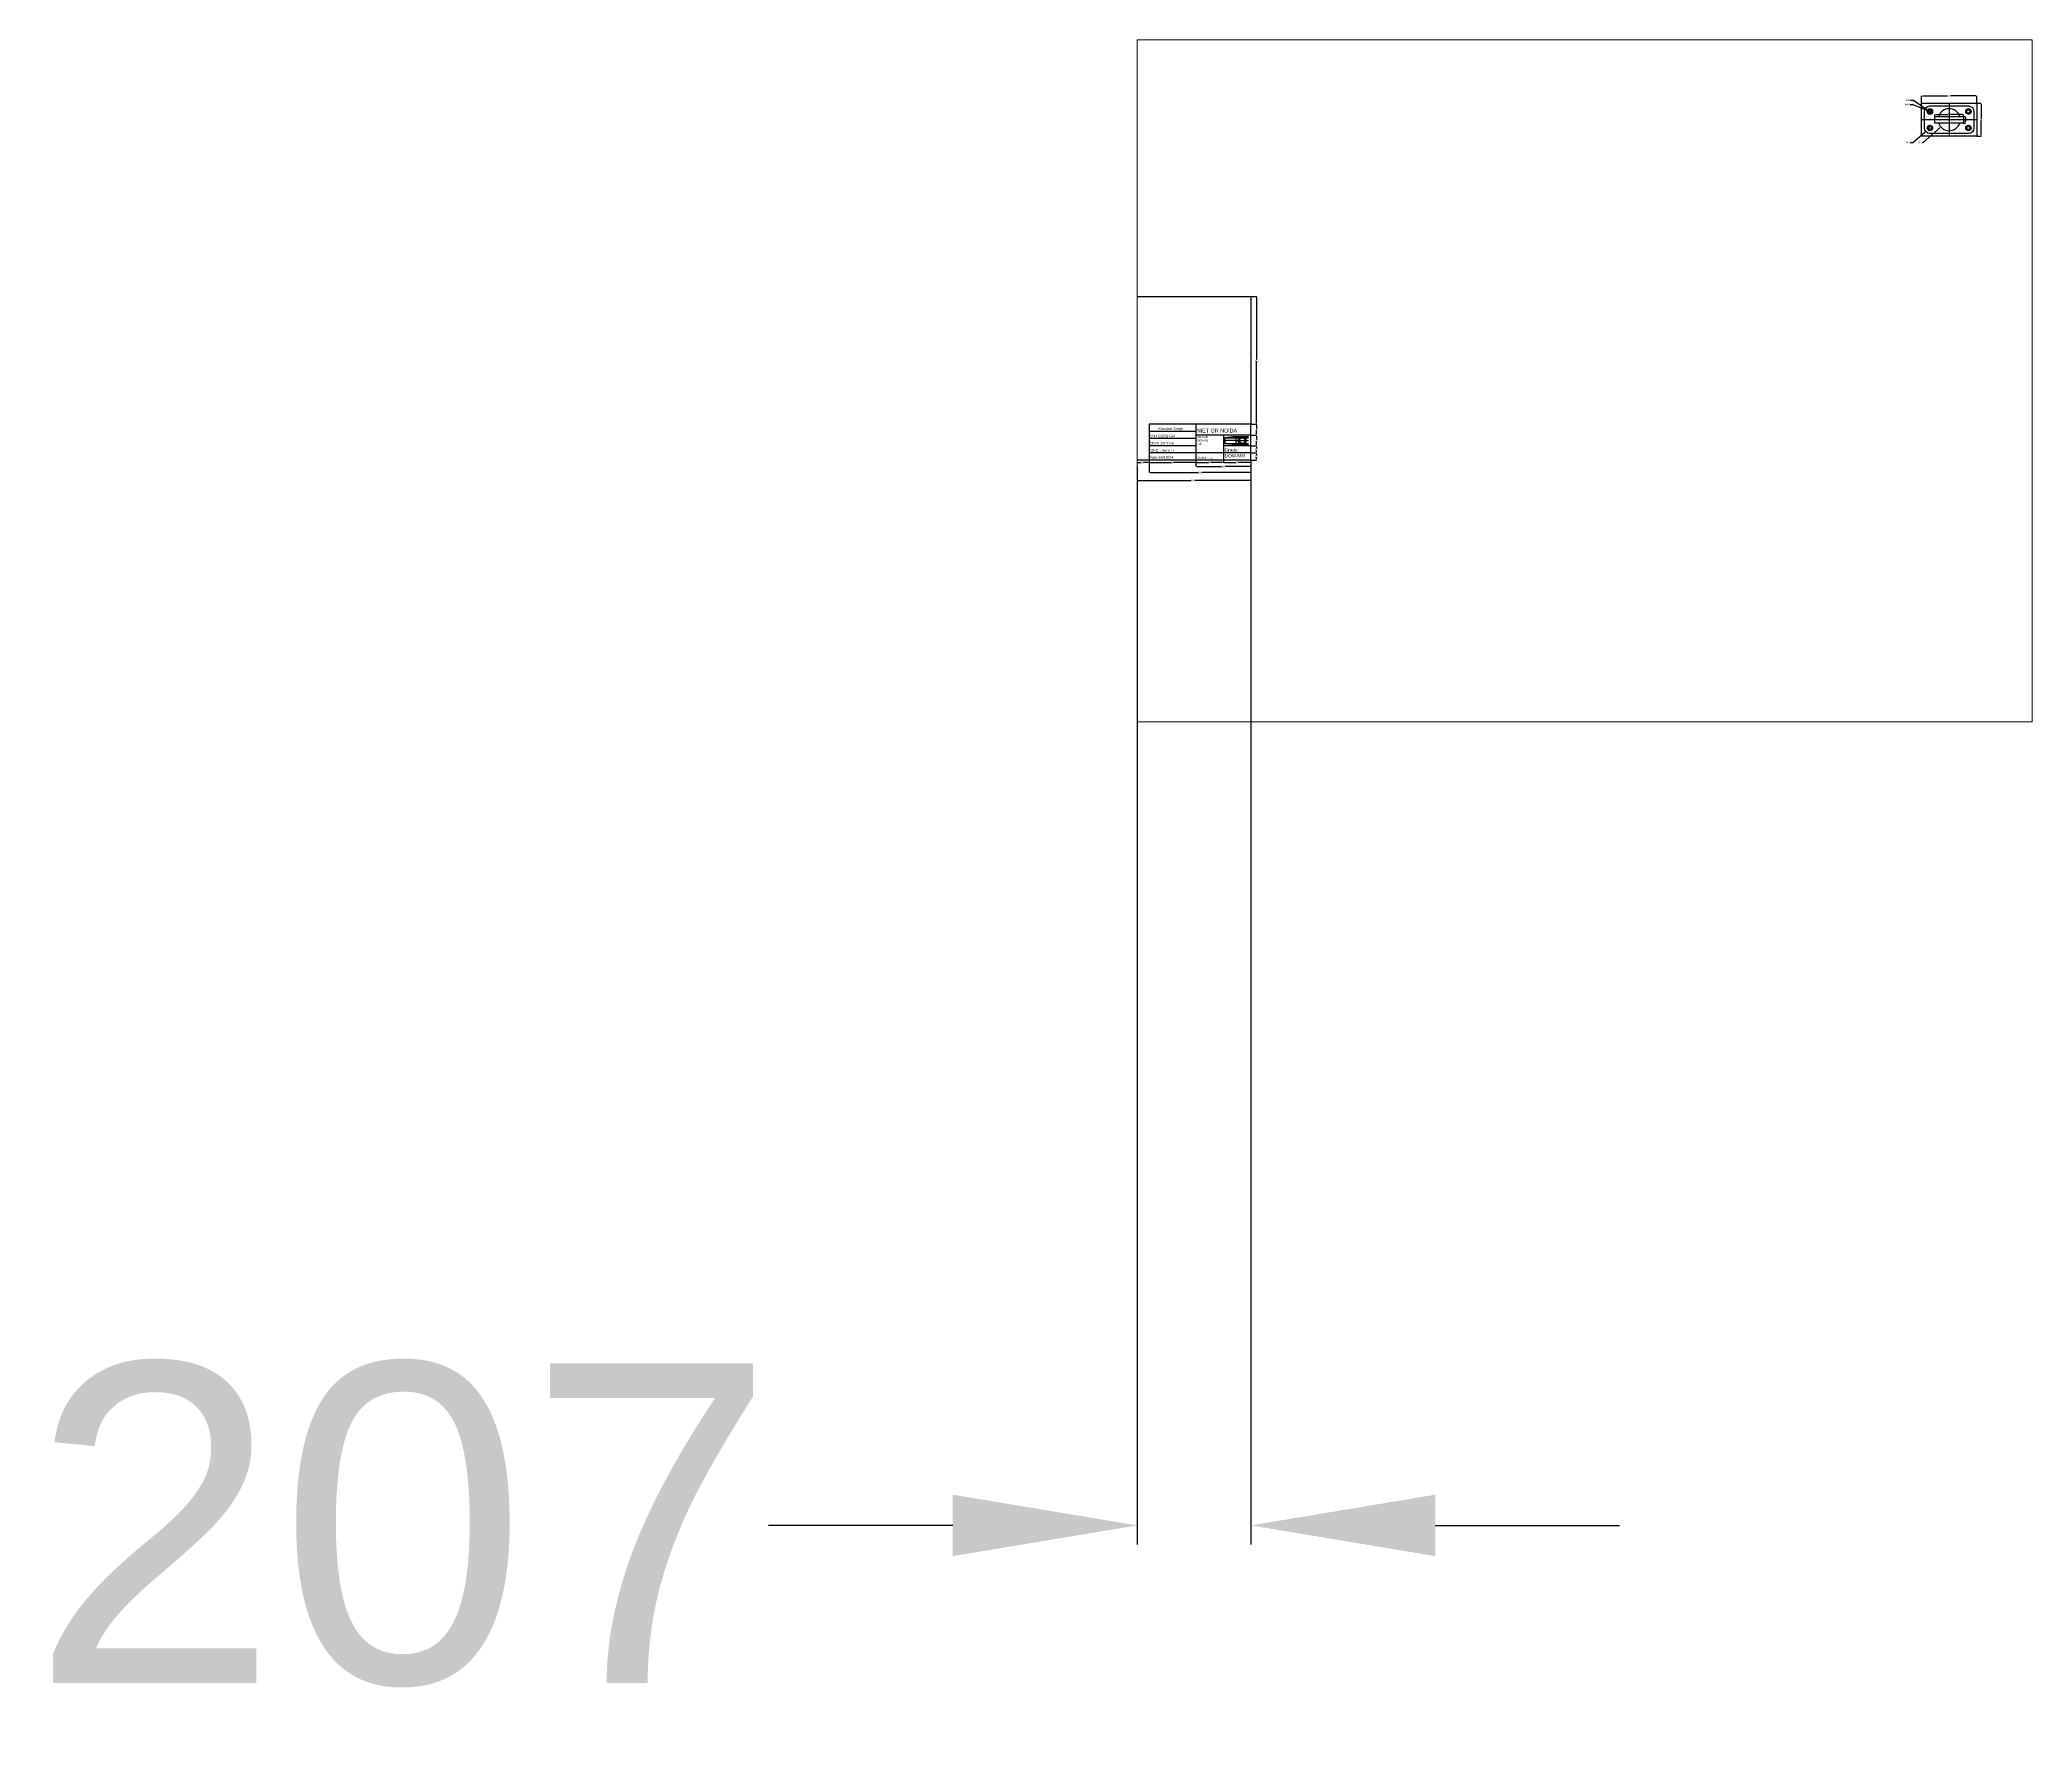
# Paper-space layout 'Layout1' of a CAD drawing. Header units: millimetres. Extents: x -9.2 to 9.4, y -8.7 to 7.2.
# The model-space entities are those that its viewports show. They can reach past a viewport. Long polylines and large blocks are cut down to what shows.
import ezdxf

# ---------------------------------------------------------------- set-up
doc = ezdxf.new("R2010")
doc.units = ezdxf.units.MM
doc.header["$MEASUREMENT"] = 0
doc.styles.get("Standard").update_dxf_attribs({"font": 'arial.ttf'})
doc.dimstyles.get("Standard").update_dxf_attribs({"dimtxt": 3, "dimasz": 1.73, "dimexe": 0.18, "dimexo": 0.0625, "dimgap": 0.09, "dimtad": 0, "dimtih": 1, "dimtoh": 1, "dimdec": 0, "dimzin": 0, "dimdsep": 46, "dimtxsty": 'Standard', "dimcen": 0.09, "dimclrd": 1, "dimclrt": 256, "dimadec": 0, "dimazin": 0, "dimtfac": 1, "dimtdec": 0, "dimtofl": 0, "dimtmove": 0, "dimatfit": 3, "dimfxl": 1, "dimtfillclr": 2, "dimtolj": 1, "dimtzin": 0, "dimarcsym": 0})

# ---------------------------------------------------------------- blocks, each defined once
blk = doc.blocks.new('*D2')
at = {"color": 0, "lineweight": -2, "transparency": 16777216}
for p, q in [((1.049999952316284, 3.193877723334778), (1.049999952316284, -6.923622276665221)), ((2.118771650279116, 3.193877723334779), (2.118771650279115, -6.923622276665222))]:
    blk.add_line(p, q, dxfattribs=at)
at = {"color": 1, "lineweight": -2, "transparency": 16777216}
for p, q in [((-0.6800000476837165, -6.743622276665223), (-2.410000047683718, -6.743622276665223)), ((3.848771650279115, -6.743622276665223), (5.578771650279116, -6.743622276665223))]:
    blk.add_line(p, q, dxfattribs=at)
at = {"color": 1, "transparency": 16777216}
for points in [[(-0.6800000476837165, -6.455288943331889), (-0.6800000476837165, -7.031955609998556), (1.049999952316284, -6.743622276665223)], [(3.848771650279115, -6.455288943331889), (3.848771650279115, -7.031955609998556), (2.118771650279115, -6.743622276665223)]]:
    blk.add_solid(points, dxfattribs=at)
at = {"layer": 'Defpoints', "color": 0, "transparency": 16777216}
for p in [(1.049999952316284, 3.256377723334778), (2.118771650279116, 3.256377723334779), (1.049999952316284, -6.743622276665223)]:
    blk.add_point(p, dxfattribs=at)
at = {"transparency": 16777216, "insert": (-5.839699911258069, -6.743622276665223), "char_height": 3, "attachment_point": 5}
blk.add_mtext('\\A1;207', dxfattribs=at)
blk = doc.blocks.new('*D1')
at = {"color": 0, "lineweight": -2, "transparency": 16777216}
for p, q in [((337.1161049911717, 782.0698713170736), (327.4290898507872, 782.0698713170736)), ((337.1161049911717, 485.0698713170734), (327.4290898507872, 485.0698713170734))]:
    blk.add_line(p, q, dxfattribs=at)
at = {"color": 1, "lineweight": -2, "transparency": 16777216}
for p, q in [((327.6090898507872, 780.3398713170736), (327.6090898507873, 635.1915902802386)), ((327.6090898507873, 486.7998713170734), (327.6090898507873, 631.9481523539084))]:
    blk.add_line(p, q, dxfattribs=at)
at = {"color": 1, "transparency": 16777216}
for points in [[(327.3207565174538, 780.3398713170736), (327.8974231841206, 780.3398713170736), (327.6090898507872, 782.0698713170736)], [(327.3207565174539, 486.7998713170734), (327.8974231841206, 486.7998713170734), (327.6090898507873, 485.0698713170734)]]:
    blk.add_solid(points, dxfattribs=at)
at = {"layer": 'Defpoints', "color": 0, "transparency": 16777216}
for p in [(337.1786049911717, 782.0698713170736), (327.6090898507873, 485.0698713170734), (337.1786049911717, 485.0698713170734)]:
    blk.add_point(p, dxfattribs=at)
at = {"transparency": 16777216, "insert": (327.6090898507874, 633.5698713170733), "char_height": 3, "attachment_point": 5}
blk.add_mtext('\\A1;297', dxfattribs=at)
blk = doc.blocks.new('*D3')
at = {"color": 0, "lineweight": -2, "transparency": 16777216}
for p, q in [((497.1786049911716, 485.0073713170732), (497.1786049911716, 480.2537123338002)), ((547.1786049911716, 485.0073713170732), (547.1786049911716, 480.2537123338002))]:
    blk.add_line(p, q, dxfattribs=at)
at = {"color": 1, "lineweight": -2, "transparency": 16777216}
for p, q in [((498.9086049911716, 480.4337123338002), (519.9450169966286, 480.4337123338002)), ((545.4486049911716, 480.4337123338002), (524.4121929857146, 480.4337123338002))]:
    blk.add_line(p, q, dxfattribs=at)
at = {"color": 1, "transparency": 16777216}
for points in [[(498.9086049911716, 480.7220456671336), (498.9086049911716, 480.1453790004668), (497.1786049911716, 480.4337123338002)], [(545.4486049911716, 480.7220456671336), (545.4486049911716, 480.1453790004668), (547.1786049911716, 480.4337123338002)]]:
    blk.add_solid(points, dxfattribs=at)
at = {"layer": 'Defpoints', "color": 0, "transparency": 16777216}
for p in [(497.1786049911716, 485.0698713170732), (497.1786049911716, 480.4337123338002), (547.1786049911716, 485.0698713170732)]:
    blk.add_point(p, dxfattribs=at)
at = {"transparency": 16777216, "insert": (522.1786049911716, 480.4337123338002), "char_height": 3, "attachment_point": 5}
blk.add_mtext('\\A1;50', dxfattribs=at)
blk = doc.blocks.new('*D4')
at = {"color": 0, "lineweight": -2, "transparency": 16777216}
for p, q in [((447.1786049911716, 485.0073713170732), (447.1786049911716, 480.0737123338002)), ((497.1786049911716, 485.0073713170732), (497.1786049911716, 480.0737123338002))]:
    blk.add_line(p, q, dxfattribs=at)
at = {"color": 1, "lineweight": -2, "transparency": 16777216}
for p, q in [((448.9086049911716, 480.2537123338002), (469.9450169966286, 480.2537123338002)), ((495.4486049911716, 480.2537123338002), (474.4121929857146, 480.2537123338002))]:
    blk.add_line(p, q, dxfattribs=at)
at = {"color": 1, "transparency": 16777216}
for points in [[(448.9086049911716, 480.5420456671336), (448.9086049911716, 479.9653790004668), (447.1786049911716, 480.2537123338002)], [(495.4486049911716, 480.5420456671336), (495.4486049911716, 479.9653790004668), (497.1786049911716, 480.2537123338002)]]:
    blk.add_solid(points, dxfattribs=at)
at = {"layer": 'Defpoints', "color": 0, "transparency": 16777216}
for p in [(447.1786049911716, 485.0698713170732), (497.1786049911716, 485.0698713170732), (497.1786049911716, 480.2537123338002)]:
    blk.add_point(p, dxfattribs=at)
at = {"transparency": 16777216, "insert": (472.1786049911716, 480.2537123338002), "char_height": 3, "attachment_point": 5}
blk.add_mtext('\\A1;50', dxfattribs=at)
blk = doc.blocks.new('*D5')
at = {"color": 0, "lineweight": -2, "transparency": 16777216}
for p, q in [((362.1786049911716, 485.0073713170732), (362.1786049911716, 480.2038787928076)), ((447.1786049911716, 485.0073713170732), (447.1786049911716, 480.2038787928076))]:
    blk.add_line(p, q, dxfattribs=at)
at = {"color": 1, "lineweight": -2, "transparency": 16777216}
for p, q in [((363.9086049911716, 480.3838787928076), (402.4265995341457, 480.3838787928076)), ((445.4486049911716, 480.3838787928076), (406.9306104481975, 480.3838787928076))]:
    blk.add_line(p, q, dxfattribs=at)
at = {"color": 1, "transparency": 16777216}
for points in [[(363.9086049911716, 480.6722121261409), (363.9086049911716, 480.0955454594742), (362.1786049911716, 480.3838787928076)], [(445.4486049911716, 480.6722121261409), (445.4486049911716, 480.0955454594742), (447.1786049911716, 480.3838787928076)]]:
    blk.add_solid(points, dxfattribs=at)
at = {"layer": 'Defpoints', "color": 0, "transparency": 16777216}
for p in [(362.1786049911716, 485.0698713170732), (447.1786049911716, 485.0698713170732), (447.1786049911716, 480.3838787928076)]:
    blk.add_point(p, dxfattribs=at)
at = {"transparency": 16777216, "insert": (404.6786049911716, 480.3838787928076), "char_height": 3, "attachment_point": 5}
blk.add_mtext('\\A1;85', dxfattribs=at)
blk = doc.blocks.new('*D6')
at = {"color": 0, "lineweight": -2, "transparency": 16777216}
for p, q in [((337.1786049911716, 485.0073713170732), (337.1786049911716, 480.3305272394094)), ((362.1786049911716, 485.0073713170732), (362.1786049911716, 480.3305272394094))]:
    blk.add_line(p, q, dxfattribs=at)
at = {"color": 1, "lineweight": -2, "transparency": 16777216}
for p, q in [((338.9086049911716, 480.5105272394094), (347.4030661098619, 480.5105272394094)), ((360.4486049911716, 480.5105272394094), (351.9541438724813, 480.5105272394094))]:
    blk.add_line(p, q, dxfattribs=at)
at = {"color": 1, "transparency": 16777216}
for points in [[(338.9086049911716, 480.7988605727427), (338.9086049911716, 480.222193906076), (337.1786049911716, 480.5105272394094)], [(360.4486049911716, 480.7988605727427), (360.4486049911716, 480.222193906076), (362.1786049911716, 480.5105272394094)]]:
    blk.add_solid(points, dxfattribs=at)
at = {"layer": 'Defpoints', "color": 0, "transparency": 16777216}
for p in [(337.1786049911716, 485.0698713170732), (362.1786049911716, 485.0698713170732), (362.1786049911716, 480.5105272394094)]:
    blk.add_point(p, dxfattribs=at)
at = {"transparency": 16777216, "insert": (349.6786049911716, 480.5105272394094), "char_height": 3, "attachment_point": 5}
blk.add_mtext('\\A1;25', dxfattribs=at)
blk = doc.blocks.new('*D7')
at = {"color": 0, "lineweight": -2, "transparency": 16777216}
for p, q in [((447.1786049911716, 485.0073713170732), (447.1786049911716, 473.060543876467)), ((547.1786049911716, 485.0073713170732), (547.1786049911716, 473.060543876467))]:
    blk.add_line(p, q, dxfattribs=at)
at = {"color": 1, "lineweight": -2, "transparency": 16777216}
for p, q in [((448.9086049911716, 473.240543876467), (493.9208014441048, 473.240543876467)), ((545.4486049911716, 473.240543876467), (500.4364085382384, 473.240543876467))]:
    blk.add_line(p, q, dxfattribs=at)
at = {"color": 1, "transparency": 16777216}
for points in [[(448.9086049911716, 473.5288772098003), (448.9086049911716, 472.9522105431336), (447.1786049911716, 473.240543876467)], [(545.4486049911716, 473.5288772098003), (545.4486049911716, 472.9522105431336), (547.1786049911716, 473.240543876467)]]:
    blk.add_solid(points, dxfattribs=at)
at = {"layer": 'Defpoints', "color": 0, "transparency": 16777216}
for p in [(447.1786049911716, 485.0698713170732), (447.1786049911716, 473.240543876467), (547.1786049911716, 485.0698713170732)]:
    blk.add_point(p, dxfattribs=at)
at = {"transparency": 16777216, "insert": (497.1786049911716, 473.240543876467), "char_height": 3, "attachment_point": 5}
blk.add_mtext('\\A1;100', dxfattribs=at)
blk = doc.blocks.new('*D8')
at = {"color": 0, "lineweight": -2, "transparency": 16777216}
for p, q in [((362.1786049911716, 485.0073713170732), (362.1786049911716, 462.220809045833)), ((547.1786049911716, 485.0073713170732), (547.1786049911716, 462.220809045833))]:
    blk.add_line(p, q, dxfattribs=at)
at = {"color": 1, "lineweight": -2, "transparency": 16777216}
for p, q in [((363.9086049911716, 462.400809045833), (451.4044303663421, 462.400809045833)), ((545.4486049911716, 462.400809045833), (457.9527796160011, 462.400809045833))]:
    blk.add_line(p, q, dxfattribs=at)
at = {"color": 1, "transparency": 16777216}
for points in [[(363.9086049911716, 462.6891423791664), (363.9086049911716, 462.1124757124996), (362.1786049911716, 462.400809045833)], [(545.4486049911716, 462.6891423791664), (545.4486049911716, 462.1124757124996), (547.1786049911716, 462.400809045833)]]:
    blk.add_solid(points, dxfattribs=at)
at = {"layer": 'Defpoints', "color": 0, "transparency": 16777216}
for p in [(362.1786049911716, 485.0698713170732), (547.1786049911716, 485.0698713170732), (362.1786049911716, 462.400809045833)]:
    blk.add_point(p, dxfattribs=at)
at = {"transparency": 16777216, "insert": (454.6786049911716, 462.400809045833), "char_height": 3, "attachment_point": 5}
blk.add_mtext('\\A1;185', dxfattribs=at)
blk = doc.blocks.new('*D9')
at = {"color": 0, "lineweight": -2, "transparency": 16777216}
for p, q in [((337.1786049911716, 485.0073713170732), (337.1786049911716, 447.566847526521)), ((547.1786049911716, 462.158309045833), (547.1786049911716, 447.566847526521))]:
    blk.add_line(p, q, dxfattribs=at)
at = {"color": 1, "lineweight": -2, "transparency": 16777216}
for p, q in [((338.9086049911716, 447.746847526521), (438.7540210893981, 447.746847526521)), ((545.4486049911716, 447.746847526521), (445.6031888929451, 447.746847526521))]:
    blk.add_line(p, q, dxfattribs=at)
at = {"color": 1, "transparency": 16777216}
for points in [[(338.9086049911716, 448.0351808598543), (338.9086049911716, 447.4585141931876), (337.1786049911716, 447.746847526521)], [(545.4486049911716, 448.0351808598543), (545.4486049911716, 447.4585141931876), (547.1786049911716, 447.746847526521)]]:
    blk.add_solid(points, dxfattribs=at)
at = {"layer": 'Defpoints', "color": 0, "transparency": 16777216}
for p in [(337.1786049911716, 485.0698713170732), (337.1786049911716, 447.746847526521), (547.1786049911716, 462.220809045833)]:
    blk.add_point(p, dxfattribs=at)
at = {"transparency": 16777216, "insert": (442.1786049911716, 447.746847526521), "char_height": 3, "attachment_point": 5}
blk.add_mtext('\\A1;210', dxfattribs=at)
blk = doc.blocks.new('*D10')
at = {"color": 0, "lineweight": -2, "transparency": 16777216}
for p, q in [((547.2410883671897, 498.0699991925793), (557.1762016212589, 498.0699991925793)), ((547.2411049911718, 485.0698713170734), (557.1762016212589, 485.0698713170734))]:
    blk.add_line(p, q, dxfattribs=at)
at = {"color": 1, "lineweight": -2, "transparency": 16777216}
for p, q in [((556.9962016212589, 496.3399991925793), (556.9962016212589, 493.1926774103516)), ((556.9962016212589, 486.7998713170734), (556.9962016212589, 489.9471930993011))]:
    blk.add_line(p, q, dxfattribs=at)
at = {"color": 1, "transparency": 16777216}
for points in [[(556.7078682879256, 496.3399991925793), (557.2845349545922, 496.3399991925793), (556.9962016212589, 498.0699991925793)], [(556.7078682879256, 486.7998713170734), (557.2845349545922, 486.7998713170734), (556.9962016212589, 485.0698713170734)]]:
    blk.add_solid(points, dxfattribs=at)
at = {"layer": 'Defpoints', "color": 0, "transparency": 16777216}
for p in [(547.1785883671897, 498.0699991925793), (547.1786049911718, 485.0698713170734), (556.9962016212589, 498.0699991925793)]:
    blk.add_point(p, dxfattribs=at)
at = {"transparency": 16777216, "insert": (556.9962016212589, 491.5699352548261), "char_height": 3, "attachment_point": 5}
blk.add_mtext('\\A1;13', dxfattribs=at)
blk = doc.blocks.new('*D11')
at = {"color": 0, "lineweight": -2, "transparency": 16777216}
for p, q in [((547.2411049911718, 511.0698713170734), (557.3562016212591, 511.0698713170734)), ((547.2411049911719, 498.0699991926006), (557.3562016212591, 498.0699991926006))]:
    blk.add_line(p, q, dxfattribs=at)
at = {"color": 1, "lineweight": -2, "transparency": 16777216}
for p, q in [((557.1762016212591, 509.3398713170734), (557.1762016212591, 506.1926774103623)), ((557.1762016212591, 499.7999991926006), (557.1762016212591, 502.9471930993117))]:
    blk.add_line(p, q, dxfattribs=at)
at = {"color": 1, "transparency": 16777216}
for points in [[(556.8878682879258, 509.3398713170734), (557.4645349545924, 509.3398713170734), (557.1762016212591, 511.0698713170734)], [(556.8878682879258, 499.7999991926006), (557.4645349545924, 499.7999991926006), (557.1762016212591, 498.0699991926006)]]:
    blk.add_solid(points, dxfattribs=at)
at = {"layer": 'Defpoints', "color": 0, "transparency": 16777216}
for p in [(547.1786049911718, 511.0698713170734), (557.1762016212591, 511.0698713170734), (547.1786049911719, 498.0699991926006)]:
    blk.add_point(p, dxfattribs=at)
at = {"transparency": 16777216, "insert": (557.1762016212591, 504.5699352548367), "char_height": 3, "attachment_point": 5}
blk.add_mtext('\\A1;13', dxfattribs=at)
blk = doc.blocks.new('*D12')
at = {"color": 0, "lineweight": -2, "transparency": 16777216}
for p, q in [((547.2411049911718, 530.0698713170734), (557.5362016212595, 530.0698713170734)), ((547.2411049911718, 511.0698713170734), (557.5362016212595, 511.0698713170734))]:
    blk.add_line(p, q, dxfattribs=at)
at = {"color": 1, "lineweight": -2, "transparency": 16777216}
for p, q in [((557.3562016212595, 528.3398713170734), (557.3562016212595, 522.1915902802385)), ((557.3562016212595, 512.7998713170734), (557.3562016212595, 518.9481523539083))]:
    blk.add_line(p, q, dxfattribs=at)
at = {"color": 1, "transparency": 16777216}
for points in [[(557.0678682879262, 528.3398713170734), (557.6445349545928, 528.3398713170734), (557.3562016212595, 530.0698713170734)], [(557.0678682879262, 512.7998713170734), (557.6445349545928, 512.7998713170734), (557.3562016212595, 511.0698713170734)]]:
    blk.add_solid(points, dxfattribs=at)
at = {"layer": 'Defpoints', "color": 0, "transparency": 16777216}
for p in [(547.1786049911718, 530.0698713170734), (547.1786049911718, 511.0698713170734), (557.3562016212595, 530.0698713170734)]:
    blk.add_point(p, dxfattribs=at)
at = {"transparency": 16777216, "insert": (557.3562016212595, 520.5698713170732), "char_height": 3, "attachment_point": 5}
blk.add_mtext('\\A1;19', dxfattribs=at)
blk = doc.blocks.new('*D13')
at = {"color": 0, "lineweight": -2, "transparency": 16777216}
for p, q in [((547.2411049911718, 550.0698713170734), (557.5362016212599, 550.0698713170734)), ((547.2411049911718, 530.0698713170734), (557.5362016212599, 530.0698713170734))]:
    blk.add_line(p, q, dxfattribs=at)
at = {"color": 1, "lineweight": -2, "transparency": 16777216}
for p, q in [((557.35620162126, 548.3398713170734), (557.35620162126, 541.6915902802385)), ((557.35620162126, 531.7998713170734), (557.35620162126, 538.4481523539083))]:
    blk.add_line(p, q, dxfattribs=at)
at = {"color": 1, "transparency": 16777216}
for points in [[(557.0678682879267, 548.3398713170734), (557.6445349545933, 548.3398713170734), (557.35620162126, 550.0698713170734)], [(557.0678682879267, 531.7998713170734), (557.6445349545933, 531.7998713170734), (557.35620162126, 530.0698713170734)]]:
    blk.add_solid(points, dxfattribs=at)
at = {"layer": 'Defpoints', "color": 0, "transparency": 16777216}
for p in [(547.1786049911718, 550.0698713170734), (557.35620162126, 550.0698713170734), (547.1786049911718, 530.0698713170734)]:
    blk.add_point(p, dxfattribs=at)
at = {"transparency": 16777216, "insert": (557.35620162126, 540.0698713170732), "char_height": 3, "attachment_point": 5}
blk.add_mtext('\\A1;20', dxfattribs=at)
blk = doc.blocks.new('*D14')
at = {"color": 0, "lineweight": -2, "transparency": 16777216}
for p, q in [((547.2411049911718, 782.0698713170736), (557.7162016212602, 782.0698713170736)), ((547.2411049911718, 550.0698713170734), (557.7162016212603, 550.0698713170734))]:
    blk.add_line(p, q, dxfattribs=at)
at = {"color": 1, "lineweight": -2, "transparency": 16777216}
for p, q in [((557.5362016212603, 780.3398713170736), (557.5362016212604, 667.6926134725986)), ((557.5362016212604, 551.7998713170734), (557.5362016212604, 664.4471291615482))]:
    blk.add_line(p, q, dxfattribs=at)
at = {"color": 1, "transparency": 16777216}
for points in [[(557.247868287927, 780.3398713170736), (557.8245349545936, 780.3398713170736), (557.5362016212603, 782.0698713170736)], [(557.2478682879271, 551.7998713170734), (557.8245349545937, 551.7998713170734), (557.5362016212604, 550.0698713170734)]]:
    blk.add_solid(points, dxfattribs=at)
at = {"layer": 'Defpoints', "color": 0, "transparency": 16777216}
for p in [(547.1786049911718, 782.0698713170736), (557.5362016212603, 782.0698713170736), (547.1786049911718, 550.0698713170734)]:
    blk.add_point(p, dxfattribs=at)
at = {"transparency": 16777216, "insert": (557.5362016212604, 666.0698713170732), "char_height": 3, "attachment_point": 5}
blk.add_mtext('\\A1;232', dxfattribs=at)
blk = doc.blocks.new('*D18')
at = {"color": 0, "lineweight": -2, "transparency": 16777216}
for p, q in [((1865.682324668714, 1133.285281771824), (1874.019533307917, 1133.285281771824)), ((1865.682324668714, 1073.285281771824), (1874.019533307917, 1073.285281771824))]:
    blk.add_line(p, q, dxfattribs=at)
at = {"color": 1, "lineweight": -2, "transparency": 16777216}
for p, q in [((1873.839533307917, 1131.555281771824), (1873.839533307917, 1104.907000734989)), ((1873.839533307917, 1075.015281771824), (1873.839533307917, 1101.663562808659))]:
    blk.add_line(p, q, dxfattribs=at)
at = {"color": 1, "transparency": 16777216}
for points in [[(1873.551199974583, 1131.555281771824), (1874.12786664125, 1131.555281771824), (1873.839533307917, 1133.285281771824)], [(1873.551199974583, 1075.015281771824), (1874.12786664125, 1075.015281771824), (1873.839533307917, 1073.285281771824)]]:
    blk.add_solid(points, dxfattribs=at)
at = {"layer": 'Defpoints', "color": 0, "transparency": 16777216}
for p in [(1865.619824668714, 1133.285281771824), (1865.619824668714, 1073.285281771824), (1873.839533307917, 1073.285281771824)]:
    blk.add_point(p, dxfattribs=at)
at = {"transparency": 16777216, "insert": (1873.839533307917, 1103.285281771823), "char_height": 3, "attachment_point": 5}
blk.add_mtext('\\A1;60', dxfattribs=at)
blk = doc.blocks.new('*D21')
at = {"color": 0, "lineweight": -2, "transparency": 16777216}
for p, q in [((1780.529824668708, 1088.285281771821), (1780.709824668708, 1088.285281771821)), ((1780.619824668708, 1088.19528177182), (1780.619824668708, 1088.37528177182))]:
    blk.add_line(p, q, dxfattribs=at)
at = {"color": 1, "lineweight": -2, "transparency": 16777216}
for p, q in [((1745.237420074039, 1061.866393347842), (1749.353504657942, 1061.866393347842)), ((1749.353504657942, 1061.866393347842), (1771.660045112294, 1080.714598163298))]:
    blk.add_line(p, q, dxfattribs=at)
at = {"color": 1, "transparency": 16777216}
blk.add_solid([(1771.473951298103, 1080.934837132218), (1771.846138926485, 1080.494359194377), (1772.981478925815, 1081.831161048442)], dxfattribs=at)
at = {"layer": 'Defpoints', "color": 0, "transparency": 16777216}
for p in [(1780.619824668708, 1088.285281771821), (1772.981478925815, 1081.831161048442)]:
    blk.add_point(p, dxfattribs=at)
at = {"transparency": 16777216, "insert": (1741.568293198186, 1061.866393347842), "char_height": 3, "attachment_point": 5}
blk.add_mtext('\\A1;R10', dxfattribs=at)
blk = doc.blocks.new('*D22')
at = {"color": 1, "lineweight": -2, "transparency": 16777216}
for p, q in [((1746.08741177684, 1138.607124008007), (1751.00499704287, 1138.607124008007)), ((1751.00499704287, 1138.607124008007), (1775.070669807185, 1122.093139479616))]:
    blk.add_line(p, q, dxfattribs=at)
at = {"color": 0, "lineweight": -2, "transparency": 16777216}
for p, q in [((1780.52982466871, 1118.285281771821), (1780.70982466871, 1118.28528177182)), ((1780.61982466871, 1118.19528177182), (1780.61982466871, 1118.37528177182))]:
    blk.add_line(p, q, dxfattribs=at)
at = {"color": 1, "transparency": 16777216}
blk.add_solid([(1775.233809822898, 1122.330881874624), (1774.907529791472, 1121.855397084607), (1776.497124177236, 1121.114299385338)], dxfattribs=at)
at = {"layer": 'Defpoints', "color": 0, "transparency": 16777216}
for p in [(1776.497124177236, 1121.114299385338), (1780.61982466871, 1118.285281771821)]:
    blk.add_point(p, dxfattribs=at)
at = {"transparency": 16777216, "insert": (1741.216033877795, 1138.607124008007), "char_height": 3, "attachment_point": 5}
blk.add_mtext('\\A1;4xR5', dxfattribs=at)
blk = doc.blocks.new('*D23')
at = {"color": 1, "lineweight": -2, "transparency": 16777216}
for p, q in [((1744.856283091335, 1131.180599202462), (1749.766364946727, 1131.180599202462)), ((1749.766364946727, 1131.180599202462), (1776.255667570349, 1120.109297347635))]:
    blk.add_line(p, q, dxfattribs=at)
at = {"color": 0, "lineweight": -2, "transparency": 16777216}
for p, q in [((1780.529824668713, 1118.285281771823), (1780.709824668713, 1118.285281771824)), ((1780.619824668713, 1118.195281771823), (1780.619824668713, 1118.375281771823))]:
    blk.add_line(p, q, dxfattribs=at)
at = {"color": 1, "transparency": 16777216}
blk.add_solid([(1776.366856680502, 1120.375329475195), (1776.144478460195, 1119.843265220074), (1777.851860335712, 1119.442162686714)], dxfattribs=at)
at = {"layer": 'Defpoints', "color": 0, "transparency": 16777216}
for p in [(1777.851860335712, 1119.442162686714), (1780.619824668713, 1118.285281771823)]:
    blk.add_point(p, dxfattribs=at)
at = {"transparency": 16777216, "insert": (1739.996160308252, 1131.180599202463), "char_height": 3, "attachment_point": 5}
blk.add_mtext('\\A1;4xR3', dxfattribs=at)
blk = doc.blocks.new('*D24')
at = {"color": 0, "lineweight": -2, "transparency": 16777216}
for p, q in [((1765.619824668713, 1133.347781771823), (1765.619824668713, 1146.623937935504)), ((1865.619824668713, 1133.347781771823), (1865.619824668713, 1146.623937935504))]:
    blk.add_line(p, q, dxfattribs=at)
at = {"color": 1, "lineweight": -2, "transparency": 16777216}
for p, q in [((1767.349824668713, 1146.443937935504), (1812.362021121646, 1146.443937935504)), ((1863.889824668713, 1146.443937935504), (1818.87762821578, 1146.443937935504))]:
    blk.add_line(p, q, dxfattribs=at)
at = {"color": 1, "transparency": 16777216}
for points in [[(1767.349824668713, 1146.732271268837), (1767.349824668713, 1146.155604602171), (1765.619824668713, 1146.443937935504)], [(1863.889824668713, 1146.732271268837), (1863.889824668713, 1146.155604602171), (1865.619824668713, 1146.443937935504)]]:
    blk.add_solid(points, dxfattribs=at)
at = {"layer": 'Defpoints', "color": 0, "transparency": 16777216}
for p in [(1765.619824668713, 1146.443937935504), (1765.619824668713, 1133.285281771823), (1865.619824668713, 1133.285281771823)]:
    blk.add_point(p, dxfattribs=at)
at = {"transparency": 16777216, "insert": (1815.619824668713, 1146.443937935504), "char_height": 3, "attachment_point": 5}
blk.add_mtext('\\A1;100', dxfattribs=at)
blk = doc.blocks.new('*D26')
at = {"color": 0, "lineweight": -2, "transparency": 16777216}
for p, q in [((1789.619824668713, 1109.347781771823), (1789.619824668713, 1112.967539636687)), ((1841.619824668713, 1109.347781771823), (1841.619824668713, 1112.967539636687))]:
    blk.add_line(p, q, dxfattribs=at)
at = {"color": 1, "lineweight": -2, "transparency": 16777216}
for p, q in [((1791.349824668713, 1112.787539636687), (1813.396468597771, 1112.787539636687)), ((1839.889824668713, 1112.787539636687), (1817.843180739654, 1112.787539636687))]:
    blk.add_line(p, q, dxfattribs=at)
at = {"color": 1, "transparency": 16777216}
for points in [[(1791.349824668713, 1113.07587297002), (1791.349824668713, 1112.499206303354), (1789.619824668713, 1112.787539636687)], [(1839.889824668713, 1113.07587297002), (1839.889824668713, 1112.499206303354), (1841.619824668713, 1112.787539636687)]]:
    blk.add_solid(points, dxfattribs=at)
at = {"layer": 'Defpoints', "color": 0, "transparency": 16777216}
for p in [(1789.619824668713, 1112.787539636687), (1789.619824668713, 1109.285281771823), (1841.619824668713, 1109.285281771823)]:
    blk.add_point(p, dxfattribs=at)
at = {"transparency": 16777216, "insert": (1815.619824668713, 1112.787539636687), "char_height": 3, "attachment_point": 5}
blk.add_mtext('\\A1;52', dxfattribs=at)
blk = doc.blocks.new('*D29')
at = {"color": 0, "lineweight": -2, "transparency": 16777216}
for p, q in [((1841.682324668714, 1109.285281771824), (1845.252039251131, 1109.285281771824)), ((1841.682324668714, 1097.285281771824), (1845.252039251131, 1097.285281771824))]:
    blk.add_line(p, q, dxfattribs=at)
at = {"color": 1, "lineweight": -2, "transparency": 16777216}
for p, q in [((1845.072039251131, 1107.555281771824), (1845.072039251131, 1104.881420925984)), ((1845.072039251131, 1099.015281771824), (1845.072039251131, 1101.689142617663))]:
    blk.add_line(p, q, dxfattribs=at)
at = {"color": 1, "transparency": 16777216}
for points in [[(1844.783705917798, 1107.555281771824), (1845.360372584465, 1107.555281771824), (1845.072039251131, 1109.285281771824)], [(1844.783705917798, 1099.015281771824), (1845.360372584465, 1099.015281771824), (1845.072039251131, 1097.285281771824)]]:
    blk.add_solid(points, dxfattribs=at)
at = {"layer": 'Defpoints', "color": 0, "transparency": 16777216}
for p in [(1841.619824668714, 1109.285281771824), (1841.619824668714, 1097.285281771824), (1845.072039251131, 1109.285281771824)]:
    blk.add_point(p, dxfattribs=at)
at = {"transparency": 16777216, "insert": (1845.072039251131, 1103.285281771823), "char_height": 3, "attachment_point": 5}
blk.add_mtext('\\A1;12', dxfattribs=at)
blk = doc.blocks.new('*D30')
at = {"color": 1, "lineweight": -2, "transparency": 16777216}
for p, q in [((1768.60097037859, 1062.082607206898), (1799.276875488212, 1088.963937139298)), ((1766.870970378589, 1062.082607206898), (1768.60097037859, 1062.082607206898))]:
    blk.add_line(p, q, dxfattribs=at)
at = {"color": 0, "lineweight": -2, "transparency": 16777216}
for p, q in [((1815.529824668713, 1103.285281771823), (1815.709824668713, 1103.285281771823)), ((1815.619824668713, 1103.195281771823), (1815.619824668712, 1103.375281771823))]:
    blk.add_line(p, q, dxfattribs=at)
at = {"color": 1, "transparency": 16777216}
blk.add_solid([(1799.086846908565, 1089.180790200215), (1799.466904067858, 1088.747084078382), (1800.577993853709, 1090.104108617175)], dxfattribs=at)
at = {"layer": 'Defpoints', "color": 0, "transparency": 16777216}
for p in [(1800.577993853709, 1090.104108617175), (1830.661655483716, 1116.466454926471)]:
    blk.add_point(p, dxfattribs=at)
at = {"transparency": 16777216, "insert": (1763.005390569585, 1062.082607206898), "char_height": 3, "attachment_point": 5}
blk.add_mtext('\\A1;∅40', dxfattribs=at)

msp = doc.modelspace()

# ---------------------------------------------------------------- linework, layer by layer
at = {"color": 217, "true_color": 0x93278f}
for p, q in [((1815.619824668713, 1133.285281771823), (1815.619824668713, 1073.285281771823)), ((1865.619824668713, 1103.285281771823), (1765.619824668713, 1103.285281771823))]:
    msp.add_line(p, q, dxfattribs=at)
at = {"color": 7, "true_color": 0xffffff}
for p, q in [((1777.619824668712, 1118.285281771823), (1783.619824668712, 1118.285281771823)), ((1780.619824668712, 1121.285281771823), (1780.619824668712, 1115.285281771823))]:
    msp.add_line(p, q, dxfattribs=at)
for p, q in [((337.1786049911716, 485.0698713170732), (337.1786049911716, 782.0698713170732)), ((337.1786049911716, 782.0698713170732), (547.1786049911716, 782.0698713170732)), ((547.1786049911716, 782.0698713170732), (547.1786049911716, 550.0698713170732)), ((362.1786049911716, 550.0698713170732), (362.1786049911716, 485.0698713170732)), ((547.1786049911716, 550.0698713170732), (362.1786049911716, 550.0698713170732)), ((447.1786049911716, 550.0698713170732), (447.1786049911716, 485.0698713170732)), ((547.1786049911716, 485.0698713170732), (547.1786049911716, 550.0698713170732)), ((447.1786049911716, 537.0698713170732), (362.1786049911716, 537.0698713170732)), ((447.1786049911716, 524.0698713170732), (362.1786049911716, 524.0698713170732)), ((447.1786049911716, 511.0698713170731), (362.1786049911716, 511.0698713170732)), ((547.1786049911716, 530.0698713170732), (447.1786049911716, 530.0698713170732)), ((497.1786049911716, 530.0698713170732), (497.1786049911716, 485.0698713170732)), ((547.1786049911716, 511.0698713170732), (497.1786049911716, 511.0698713170732)), ((499.8660677101861, 525.3025838939824), (519.9044894862627, 527.4941387448362)), ((519.9044894862627, 527.4941387448362), (499.8660677101861, 525.3025838939824)), ((499.8660677101861, 520.3025838939824), (499.8660677101861, 525.3025838939824)), ((499.8660677101861, 525.3025838939824), (542.8944894862626, 525.3025838939824)), ((499.8660677101861, 520.3025838939824), (499.8660677101861, 515.3025838939824)), ((519.9044894862627, 520.3025838939824), (499.8660677101861, 520.3025838939824)), ((499.8660677101861, 515.3025838939824), (519.9044894862627, 513.1110290431286)), ((499.8660677101861, 515.3025838939824), (542.8944894862627, 515.3025838939824)), ((519.9044894862627, 527.4941387448362), (519.9044894862627, 513.1110290431286)), ((519.9044894862627, 527.4941387448362), (519.9044894862627, 527.4941387448362)), ((519.9044894862627, 527.4941387448362), (542.8944894862627, 527.4941387448362)), ((519.9044894862627, 520.3025838939824), (542.8944894862627, 520.3025838939824)), ((519.9044894862627, 513.1110290431286), (542.8944894862627, 513.1110290431286)), ((547.1786049911716, 485.0698713170732), (337.1786049911716, 485.0698713170732)), ((447.1786049911716, 498.0698713170731), (362.1786049911716, 498.0698713170732)), ((547.1786049911717, 498.0699991926003), (447.1786049911716, 498.0698713170731))]:
    msp.add_line(p, q)
for points in [[(1765.619824668713, 1133.285281771823), (1865.619824668713, 1133.285281771823), (1865.619824668713, 1073.285281771823), (1765.619824668713, 1073.285281771823)], [(1789.619824668713, 1109.285281771823), (1841.619824668713, 1109.285281771823), (1841.619824668713, 1097.285281771823), (1789.619824668713, 1097.285281771823)]]:
    msp.add_lwpolyline(points, close=True)
msp.add_lwpolyline([(1780.619824668713, 1128.285281771823), (1850.619824668713, 1128.285281771823, -0.414213562373095), (1860.619824668713, 1118.285281771823), (1860.619824668713, 1088.285281771823, -0.414213562373095), (1850.619824668713, 1078.285281771823), (1780.619824668713, 1078.285281771823, -0.414213562373095), (1770.619824668713, 1088.285281771823), (1770.619824668713, 1118.285281771823, -0.414213562373095)], format="xyb", close=True)
for centre, radius in [((1780.619824668712, 1118.285281771823), 5), ((1850.619824668713, 1118.285281771823), 5), ((1780.619824668712, 1088.285281771823), 5), ((1780.619824668712, 1118.285281771823), 3), ((1780.619824668712, 1088.285281771823), 3), ((1850.619824668713, 1088.285281771823), 5), ((1850.619824668713, 1118.285281771823), 3), ((1850.619824668713, 1088.285281771823), 3), ((531.3994894862627, 520.3025838939824), 7.191554850853777), ((531.3994894862627, 520.3025838939824), 5)]:
    msp.add_circle(centre, radius)
for start, end in [(17.45760312372203, 162.542396876278), (197.457603123722, 342.542396876278)]:
    msp.add_arc((1815.619824668713, 1103.285281771823), 20, start, end)

# ---------------------------------------------------------------- texts
at = {"color": 4}
for s, p in [('Khushal Singh ', (379.0367886767908, 539.3935287356485)), ('        0241CSDS194', (346.5882702233666, 525.9746240426703)), ('Btech 1st Year ', (361.9806933397558, 513.3222494162271)), ('Date-16/10/24', (362.0347315522399, 487.5297914850125)), ('DS-C , Sem - I', (362.1519292540611, 500.16497404693))]:
    msp.add_text(s, height=5, dxfattribs=at).set_placement(p)
for s, height, p in [('NIET GR NOIDA', 7, (448.7222462028294, 534.9545436041171)), ('2D CAD ', 3.700344868321508, (450.0033102663542, 524.9825426794393)), ('1st', 3.700344868321508, (450.0033102663542, 513.0939858378333)), ('Drawing ', 3.700344868321508, (450.0033102663542, 519.0382642586363)), ('Grade:', 6.111349877332941, (499.1215858452005, 500.3742711499656)), ('SCALE - 1:1', 3.700344868321508, (449.681496202782, 487.6625378679648)), ('UOM-MM', 6.111349877332941, (499.6174407227671, 489.6381174589755))]:
    msp.add_text(s, height=height).set_placement(p)

# ---------------------------------------------------------------- dimensions: what is measured, and where the dimension line sits
at = {"color": 7, "true_color": 0xffffff}
for center, mpoint, picture, middle in [((1780.619824668713, 1118.285281771823), (1777.851860335712, 1119.442162686714), '*D23', (1739.996160308252, 1131.180599202463)), ((1780.61982466871, 1118.285281771821), (1776.497124177236, 1121.114299385338), '*D22', (1741.216033877795, 1138.607124008007))]:
    dim = msp.add_radius_dim(center=center, mpoint=mpoint, text='4x<>', dimstyle='Standard', dxfattribs=at)
    dim.commit()
    dim.dimension.update_dxf_attribs({"geometry": picture, "text_midpoint": middle, "dimtype": 164})
for base, p1, p2, picture, middle in [((1765.619824668713, 1146.443937935504), (1865.619824668713, 1133.285281771823), (1765.619824668713, 1133.285281771823), '*D24', (1815.619824668713, 1146.443937935504)), ((1789.619824668713, 1112.787539636687), (1841.619824668713, 1109.285281771823), (1789.619824668713, 1109.285281771823), '*D26', (1815.619824668713, 1112.787539636687))]:
    dim = msp.add_linear_dim(base=base, p1=p1, p2=p2, dimstyle='Standard', dxfattribs=at)
    dim.commit()
    dim.dimension.update_dxf_attribs({"geometry": picture, "text_midpoint": middle})
for base, p1, p2, picture, middle in [((1873.839533307917, 1073.285281771824), (1865.619824668713, 1133.285281771823), (1865.619824668713, 1073.285281771823), '*D18', (1873.839533307917, 1103.285281771823)), ((1845.072039251131, 1109.285281771824), (1841.619824668713, 1097.285281771823), (1841.619824668713, 1109.285281771823), '*D29', (1845.072039251131, 1103.285281771823))]:
    dim = msp.add_linear_dim(base=base, p1=p1, p2=p2, angle=90, dimstyle='Standard', dxfattribs=at)
    dim.commit()
    dim.dimension.update_dxf_attribs({"geometry": picture, "text_midpoint": middle})
dim = msp.add_radius_dim(center=(1780.619824668708, 1088.285281771821), mpoint=(1772.981478925815, 1081.831161048442), dimstyle='Standard', dxfattribs=at)
dim.commit()
dim.dimension.update_dxf_attribs({"geometry": '*D21', "text_midpoint": (1741.568293198186, 1061.866393347842), "dimtype": 164})
dim = msp.add_diameter_dim_2p(p1=(1830.661655483716, 1116.466454926471), p2=(1800.577993853709, 1090.104108617175), dimstyle='Standard', dxfattribs=at)
dim.commit()
dim.dimension.update_dxf_attribs({"geometry": '*D30', "text_midpoint": (1763.005390569585, 1062.082607206898), "dimtype": 163})
for base, p1, p2, picture, middle in [((327.6090898507873, 485.0698713170734), (337.1786049911716, 782.0698713170732), (337.1786049911716, 485.0698713170732), '*D1', (327.6090898507874, 633.5698713170733)), ((557.5362016212603, 782.0698713170736), (547.1786049911716, 550.0698713170732), (547.1786049911716, 782.0698713170732), '*D14', (557.5362016212604, 666.0698713170732)), ((557.35620162126, 550.0698713170734), (547.1786049911716, 530.0698713170732), (547.1786049911716, 550.0698713170732), '*D13', (557.35620162126, 540.0698713170732)), ((557.3562016212595, 530.0698713170734), (547.1786049911716, 511.0698713170732), (547.1786049911716, 530.0698713170732), '*D12', (557.3562016212595, 520.5698713170732)), ((557.1762016212591, 511.0698713170734), (547.1786049911717, 498.0699991926003), (547.1786049911716, 511.0698713170732), '*D11', (557.1762016212591, 504.5699352548367)), ((556.9962016212589, 498.0699991925793), (547.1786049911716, 485.0698713170732), (547.1785883671895, 498.0699991925791), '*D10', (556.9962016212589, 491.5699352548261))]:
    dim = msp.add_linear_dim(base=base, p1=p1, p2=p2, angle=90, dimstyle='Standard')
    dim.commit()
    dim.dimension.update_dxf_attribs({"geometry": picture, "text_midpoint": middle})
for base, p1, p2, picture, middle in [((362.1786049911716, 480.5105272394094), (337.1786049911716, 485.0698713170732), (362.1786049911716, 485.0698713170732), '*D6', (349.6786049911716, 480.5105272394094)), ((337.1786049911716, 447.746847526521), (547.1786049911716, 462.220809045833), (337.1786049911716, 485.0698713170732), '*D9', (442.1786049911716, 447.746847526521)), ((447.1786049911716, 480.3838787928076), (362.1786049911716, 485.0698713170732), (447.1786049911716, 485.0698713170732), '*D5', (404.6786049911716, 480.3838787928076)), ((362.1786049911716, 462.400809045833), (547.1786049911716, 485.0698713170732), (362.1786049911716, 485.0698713170732), '*D8', (454.6786049911716, 462.400809045833)), ((497.1786049911716, 480.2537123338002), (447.1786049911716, 485.0698713170732), (497.1786049911716, 485.0698713170732), '*D4', (472.1786049911716, 480.2537123338002)), ((447.1786049911716, 473.240543876467), (547.1786049911716, 485.0698713170732), (447.1786049911716, 485.0698713170732), '*D7', (497.1786049911716, 473.240543876467)), ((497.1786049911716, 480.4337123338002), (547.1786049911716, 485.0698713170732), (497.1786049911716, 485.0698713170732), '*D3', (522.1786049911716, 480.4337123338002))]:
    dim = msp.add_linear_dim(base=base, p1=p1, p2=p2, dimstyle='Standard')
    dim.commit()
    dim.dimension.update_dxf_attribs({"geometry": picture, "text_midpoint": middle})

psp = doc.layouts.get("Layout1")

# ---------------------------------------------------------------- dimensions: what is measured, and where the dimension line sits
dim = psp.add_linear_dim(base=(1.049999952316284, -6.743622276665223), p1=(2.118771650279116, 3.256377723334779), p2=(1.049999952316284, 3.256377723334778), dimstyle='Standard', override={"dimlfac": -193.580109862587})
dim.commit()
dim.dimension.update_dxf_attribs({"geometry": '*D2', "text_midpoint": (-5.839699911258069, -6.743622276665223)})

# ---------------------------------------------------------------- viewports
at = {"layer": '0'}
psp.add_viewport(center=(5.249999761581422, 3.999999761581421), size=(8.399999618530275, 6.399999618530274), view_center_point=(1153.322086781893, 629.0203071770991), view_height=1238.912629275605, dxfattribs=at)

doc.saveas('drawing.dxf')
